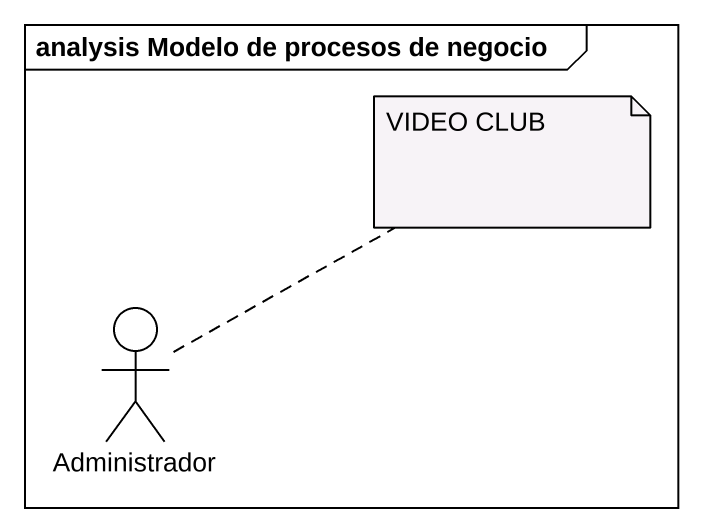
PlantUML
@startuml
mainframe analysis Modelo de procesos de negocio
actor Administrador
note top of Administrador : VIDEO CLUB
@enduml
